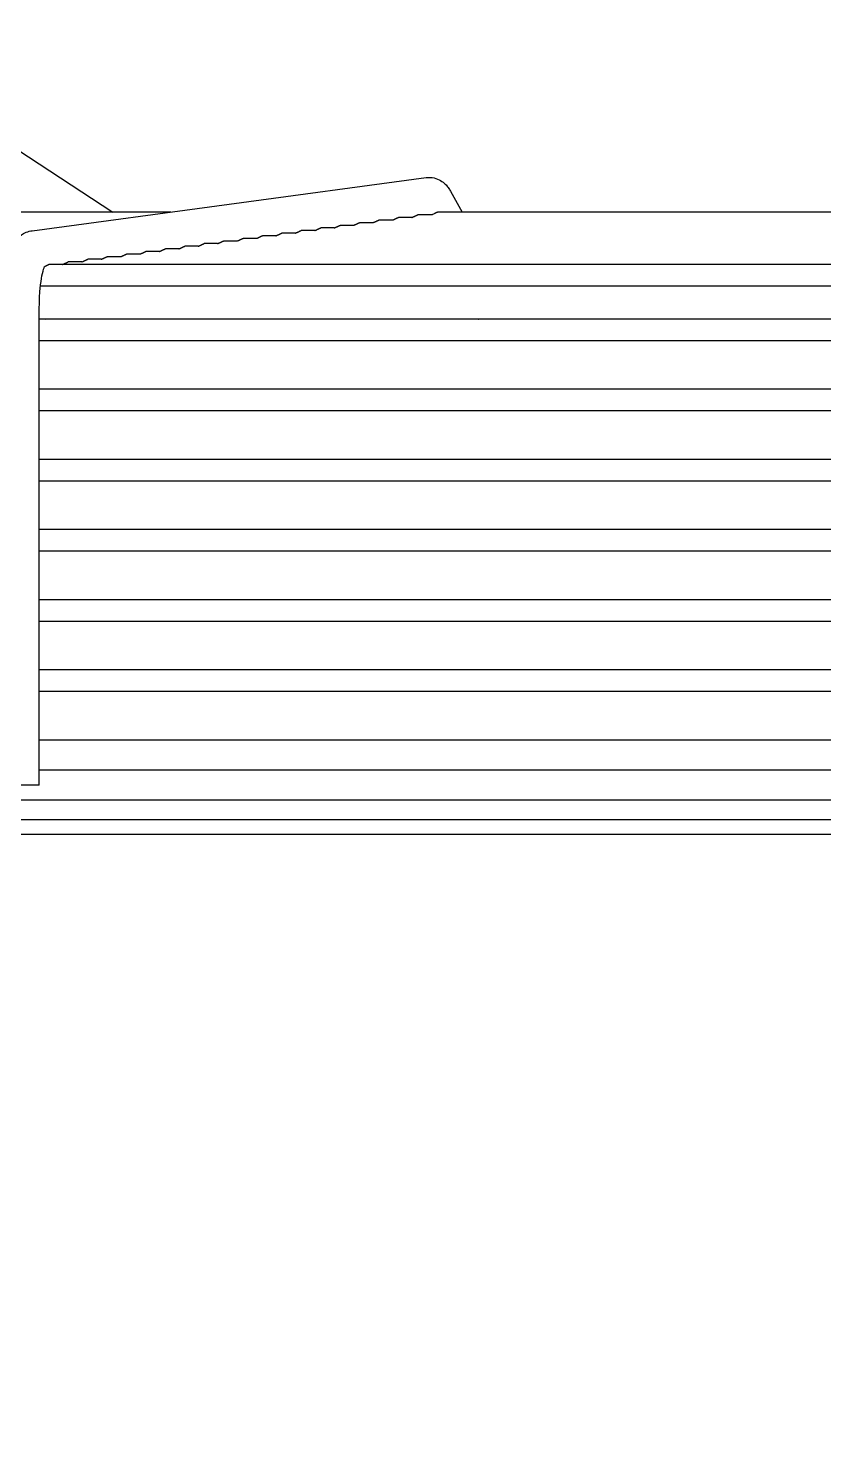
# Model space of a CAD drawing. Header units: millimetres. Extents: x 17891 to 32328, y 18593 to 29476.
# Drawn here: x 18324.54 to 18328.64, y 18980.87 to 18988.22 of the extents above; entities that cross this region are included whole.
import ezdxf

# ---------------------------------------------------------------- set-up
doc = ezdxf.new("R2010")
doc.units = ezdxf.units.MM
doc.header["$LTSCALE"] = 5
doc.layers.add('UNIT', color=6, linetype='Continuous')
doc.styles.add('SUBMITTAL', font='romans.shx', dxfattribs={"width": 0.75})
doc.dimstyles.new('SUBMITTAL', dxfattribs={"dimtxt": 0.09375, "dimasz": 0.09375, "dimexe": 0.03125, "dimexo": 0.0625, "dimgap": 0.0625, "dimtad": 0, "dimdec": 4, "dimzin": 4, "dimdsep": 46, "dimlunit": 4, "dimtxsty": 'SUBMITTAL', "dimcen": 0.09375, "dimclre": 6, "dimadec": 0, "dimazin": 0, "dimtfac": 1, "dimtdec": 0, "dimtofl": 0, "dimtmove": 0, "dimatfit": 3, "dimfxl": 0, "dimfrac": 2, "dimtolj": 1, "dimtzin": 4, "dimarcsym": 0})

msp = doc.modelspace()

# ---------------------------------------------------------------- linework, layer by layer
at = {"layer": 'UNIT'}
for p, q in [((18324.0336, 18987.8889), (18324.9706, 18987.2749)), ((18324.5539, 18987.1783), (18326.5893, 18987.4529)), ((18326.7142, 18987.383), (18326.7741, 18987.2749)), ((18325.27, 18987.2749), (18323.7644, 18987.2749)), ((18326.3135, 18987.2196), (18326.2448, 18987.2196)), ((18326.4137, 18987.2331), (18326.345, 18987.2331)), ((18326.5139, 18987.2466), (18326.4452, 18987.2466)), ((18326.6138, 18987.2601), (18326.5455, 18987.2601)), ((18330.6499, 18987.2749), (18326.6474, 18987.2749)), ((18325.7124, 18987.1387), (18325.6434, 18987.1387)), ((18325.8126, 18987.1522), (18325.7437, 18987.1522)), ((18325.9128, 18987.1657), (18325.8439, 18987.1657)), ((18326.013, 18987.1791), (18325.9441, 18987.1791)), ((18326.1132, 18987.1926), (18326.0443, 18987.1926)), ((18326.2133, 18987.2061), (18326.1446, 18987.2061)), ((18325.2115, 18987.0712), (18325.1423, 18987.0712)), ((18325.3117, 18987.0847), (18325.2425, 18987.0847)), ((18325.4119, 18987.0982), (18325.3428, 18987.0982)), ((18325.512, 18987.1117), (18325.443, 18987.1117)), ((18325.6122, 18987.1252), (18325.5432, 18987.1252)), ((18332.6561, 18987.0037), (18324.6412, 18987.0037)), ((18324.8108, 18987.0172), (18324.7414, 18987.0172)), ((18324.9109, 18987.0307), (18324.8416, 18987.0307)), ((18325.0111, 18987.0442), (18324.9419, 18987.0442)), ((18325.1113, 18987.0577), (18325.0421, 18987.0577)), ((18324.5975, 18986.8935), (18332.6997, 18986.8935)), ((18324.5917, 18984.3163), (18324.5917, 18986.7856)), ((18332.7056, 18986.7218), (18324.5917, 18986.7218)), ((18324.6206, 18986.7232), (18324.6228, 18986.7218)), ((18325.3703, 18986.7232), (18325.3703, 18986.7218)), ((18324.5917, 18986.6115), (18332.7056, 18986.6115)), ((18332.7056, 18986.3596), (18324.5917, 18986.3596)), ((18324.5917, 18986.2493), (18332.7056, 18986.2493)), ((18332.7056, 18985.9974), (18324.5917, 18985.9974)), ((18324.5917, 18985.8871), (18332.7056, 18985.8871)), ((18332.7056, 18985.6352), (18324.5917, 18985.6352)), ((18324.5917, 18985.5249), (18332.7056, 18985.5249)), ((18332.7056, 18985.2729), (18324.5917, 18985.2729)), ((18324.5917, 18985.1627), (18332.7056, 18985.1627)), ((18332.7056, 18984.9107), (18324.5917, 18984.9107)), ((18324.5917, 18984.8005), (18332.7056, 18984.8005)), ((18332.7056, 18984.5485), (18324.5917, 18984.5485)), ((18324.5917, 18984.395), (18332.7056, 18984.395)), ((18324.5917, 18984.3163), (18324.3948, 18984.3163)), ((18324.0227, 18984.2395), (18333.2746, 18984.2395)), ((18311.7786, 18984.1391), (18345.5187, 18984.1391)), ((18345.5187, 18984.0604), (18311.7786, 18984.0604))]:
    msp.add_line(p, q, dxfattribs=at)
for start_param, end_param in [(0.23649, 0.259134), (1.752338, 1.774981)]:
    msp.add_ellipse((18326.9322, 18986.7872), major_axis=(-0.0861, -0.0478), ratio=0.875426, start_param=start_param, end_param=end_param, dxfattribs=at)
for points, knots in [([(18326.5893, 18987.4529), (18326.6026, 18987.4547), (18326.6166, 18987.454), (18326.6423, 18987.4482), (18326.6537, 18987.4432), (18326.6727, 18987.4319), (18326.6804, 18987.4256), (18326.6932, 18987.4132), (18326.6983, 18987.407), (18326.7071, 18987.3949), (18326.7108, 18987.389), (18326.7141, 18987.3831), (18326.7141, 18987.383), (18326.7142, 18987.383)], [3.1066861, 3.1066861, 3.1066861, 3.1066861, 3.1999885, 3.1999885, 3.2942363, 3.2942363, 3.388484, 3.388484, 3.4827318, 3.4827318, 3.5769796, 3.5769796, 3.577925, 3.577925, 3.577925, 3.577925]), ([(18326.2133, 18987.2061), (18326.2146, 18987.2066), (18326.2158, 18987.207), (18326.2169, 18987.2075), (18326.2182, 18987.208), (18326.2194, 18987.2085), (18326.2206, 18987.209), (18326.2218, 18987.2095), (18326.2229, 18987.21), (18326.224, 18987.2105), (18326.2251, 18987.211), (18326.2261, 18987.2115), (18326.2271, 18987.2119), (18326.2281, 18987.2124), (18326.229, 18987.2128), (18326.2299, 18987.2133), (18326.2308, 18987.2137), (18326.2317, 18987.2141), (18326.2325, 18987.2145), (18326.2333, 18987.2149), (18326.2341, 18987.2153), (18326.2348, 18987.2157), (18326.2355, 18987.216), (18326.2362, 18987.2164), (18326.2369, 18987.2167), (18326.2375, 18987.217), (18326.2381, 18987.2173), (18326.2387, 18987.2175), (18326.2393, 18987.2178), (18326.2398, 18987.218), (18326.2403, 18987.2183), (18326.2408, 18987.2185), (18326.2413, 18987.2187), (18326.2417, 18987.2188), (18326.2422, 18987.219), (18326.2426, 18987.2192), (18326.2429, 18987.2193), (18326.2433, 18987.2194), (18326.2436, 18987.2195), (18326.2439, 18987.2195), (18326.2442, 18987.2196), (18326.2445, 18987.2196), (18326.2447, 18987.2196), (18326.2447, 18987.2196), (18326.2448, 18987.2196), (18326.2448, 18987.2196)], [0.1730327, 0.1730327, 0.1730327, 0.1730327, 0.195122, 0.195122, 0.195122, 0.2195122, 0.2195122, 0.2195122, 0.2439024, 0.2439024, 0.2439024, 0.2682927, 0.2682927, 0.2682927, 0.2926829, 0.2926829, 0.2926829, 0.3170732, 0.3170732, 0.3170732, 0.3414634, 0.3414634, 0.3414634, 0.3658537, 0.3658537, 0.3658537, 0.3902439, 0.3902439, 0.3902439, 0.4146341, 0.4146341, 0.4146341, 0.4390244, 0.4390244, 0.4390244, 0.4634146, 0.4634146, 0.4634146, 0.4878049, 0.4878049, 0.4878049, 0.5121951, 0.5121951, 0.5121951, 0.5157186, 0.5157186, 0.5157186, 0.5157186]), ([(18326.3135, 18987.2196), (18326.3148, 18987.2201), (18326.316, 18987.2206), (18326.3172, 18987.221), (18326.3185, 18987.2215), (18326.3197, 18987.222), (18326.3209, 18987.2225), (18326.322, 18987.223), (18326.3232, 18987.2235), (18326.3242, 18987.224), (18326.3253, 18987.2245), (18326.3264, 18987.225), (18326.3273, 18987.2254), (18326.3283, 18987.2259), (18326.3293, 18987.2263), (18326.3302, 18987.2268), (18326.331, 18987.2272), (18326.3319, 18987.2276), (18326.3327, 18987.228), (18326.3335, 18987.2284), (18326.3343, 18987.2288), (18326.335, 18987.2292), (18326.3357, 18987.2295), (18326.3364, 18987.2299), (18326.3371, 18987.2302), (18326.3377, 18987.2305), (18326.3384, 18987.2308), (18326.3389, 18987.231), (18326.3395, 18987.2313), (18326.34, 18987.2315), (18326.3406, 18987.2318), (18326.3411, 18987.232), (18326.3415, 18987.2322), (18326.342, 18987.2323), (18326.3424, 18987.2325), (18326.3428, 18987.2326), (18326.3432, 18987.2328), (18326.3435, 18987.2329), (18326.3438, 18987.233), (18326.3441, 18987.233), (18326.3444, 18987.2331), (18326.3447, 18987.2331), (18326.3449, 18987.2331), (18326.3449, 18987.2331), (18326.345, 18987.2331), (18326.345, 18987.2331)], [0.17268, 0.17268, 0.17268, 0.17268, 0.195122, 0.195122, 0.195122, 0.2195122, 0.2195122, 0.2195122, 0.2439024, 0.2439024, 0.2439024, 0.2682927, 0.2682927, 0.2682927, 0.2926829, 0.2926829, 0.2926829, 0.3170732, 0.3170732, 0.3170732, 0.3414634, 0.3414634, 0.3414634, 0.3658537, 0.3658537, 0.3658537, 0.3902439, 0.3902439, 0.3902439, 0.4146341, 0.4146341, 0.4146341, 0.4390244, 0.4390244, 0.4390244, 0.4634146, 0.4634146, 0.4634146, 0.4878049, 0.4878049, 0.4878049, 0.5121951, 0.5121951, 0.5121951, 0.515732, 0.515732, 0.515732, 0.515732]), ([(18326.4137, 18987.2331), (18326.415, 18987.2336), (18326.4162, 18987.2341), (18326.4174, 18987.2345), (18326.4187, 18987.235), (18326.4199, 18987.2355), (18326.4211, 18987.236), (18326.4223, 18987.2365), (18326.4234, 18987.237), (18326.4245, 18987.2375), (18326.4256, 18987.238), (18326.4266, 18987.2385), (18326.4276, 18987.2389), (18326.4286, 18987.2394), (18326.4295, 18987.2399), (18326.4304, 18987.2403), (18326.4313, 18987.2407), (18326.4321, 18987.2411), (18326.4329, 18987.2415), (18326.4337, 18987.2419), (18326.4345, 18987.2423), (18326.4352, 18987.2427), (18326.436, 18987.243), (18326.4367, 18987.2434), (18326.4373, 18987.2437), (18326.438, 18987.244), (18326.4386, 18987.2443), (18326.4392, 18987.2445), (18326.4397, 18987.2448), (18326.4403, 18987.245), (18326.4408, 18987.2453), (18326.4413, 18987.2455), (18326.4418, 18987.2457), (18326.4422, 18987.2458), (18326.4426, 18987.246), (18326.443, 18987.2461), (18326.4434, 18987.2463), (18326.4437, 18987.2464), (18326.4441, 18987.2465), (18326.4444, 18987.2465), (18326.4447, 18987.2466), (18326.4449, 18987.2466), (18326.4451, 18987.2466), (18326.4452, 18987.2466), (18326.4452, 18987.2466), (18326.4452, 18987.2466)], [0.1723275, 0.1723275, 0.1723275, 0.1723275, 0.195122, 0.195122, 0.195122, 0.2195122, 0.2195122, 0.2195122, 0.2439024, 0.2439024, 0.2439024, 0.2682927, 0.2682927, 0.2682927, 0.2926829, 0.2926829, 0.2926829, 0.3170732, 0.3170732, 0.3170732, 0.3414634, 0.3414634, 0.3414634, 0.3658537, 0.3658537, 0.3658537, 0.3902439, 0.3902439, 0.3902439, 0.4146341, 0.4146341, 0.4146341, 0.4390244, 0.4390244, 0.4390244, 0.4634146, 0.4634146, 0.4634146, 0.4878049, 0.4878049, 0.4878049, 0.5121951, 0.5121951, 0.5121951, 0.5157454, 0.5157454, 0.5157454, 0.5157454]), ([(18326.5139, 18987.2466), (18326.5152, 18987.2471), (18326.5164, 18987.2476), (18326.5177, 18987.248), (18326.5189, 18987.2485), (18326.5202, 18987.2491), (18326.5213, 18987.2496), (18326.5225, 18987.2501), (18326.5236, 18987.2505), (18326.5247, 18987.251), (18326.5258, 18987.2515), (18326.5268, 18987.252), (18326.5278, 18987.2524), (18326.5288, 18987.2529), (18326.5297, 18987.2534), (18326.5306, 18987.2538), (18326.5315, 18987.2542), (18326.5324, 18987.2546), (18326.5332, 18987.255), (18326.534, 18987.2554), (18326.5347, 18987.2558), (18326.5355, 18987.2562), (18326.5362, 18987.2565), (18326.5369, 18987.2569), (18326.5375, 18987.2572), (18326.5382, 18987.2575), (18326.5388, 18987.2578), (18326.5394, 18987.258), (18326.54, 18987.2583), (18326.5405, 18987.2585), (18326.541, 18987.2588), (18326.5415, 18987.259), (18326.542, 18987.2592), (18326.5424, 18987.2593), (18326.5428, 18987.2595), (18326.5432, 18987.2596), (18326.5436, 18987.2598), (18326.544, 18987.2599), (18326.5443, 18987.26), (18326.5446, 18987.26), (18326.5449, 18987.2601), (18326.5451, 18987.2601), (18326.5454, 18987.2601), (18326.5454, 18987.2601), (18326.5454, 18987.2601), (18326.5455, 18987.2601)], [0.1719755, 0.1719755, 0.1719755, 0.1719755, 0.195122, 0.195122, 0.195122, 0.2195122, 0.2195122, 0.2195122, 0.2439024, 0.2439024, 0.2439024, 0.2682927, 0.2682927, 0.2682927, 0.2926829, 0.2926829, 0.2926829, 0.3170732, 0.3170732, 0.3170732, 0.3414634, 0.3414634, 0.3414634, 0.3658537, 0.3658537, 0.3658537, 0.3902439, 0.3902439, 0.3902439, 0.4146341, 0.4146341, 0.4146341, 0.4390244, 0.4390244, 0.4390244, 0.4634146, 0.4634146, 0.4634146, 0.4878049, 0.4878049, 0.4878049, 0.5121951, 0.5121951, 0.5121951, 0.5157586, 0.5157586, 0.5157586, 0.5157586]), ([(18326.6138, 18987.2601), (18326.6141, 18987.2602), (18326.6144, 18987.2603), (18326.6147, 18987.2605), (18326.6161, 18987.261), (18326.6175, 18987.2615), (18326.6188, 18987.262), (18326.6201, 18987.2626), (18326.6214, 18987.2631), (18326.6226, 18987.2636), (18326.6238, 18987.2642), (18326.625, 18987.2647), (18326.6261, 18987.2652)], [0.16559879, 0.16559879, 0.16559879, 0.16559879, 0.17073171, 0.17073171, 0.17073171, 0.19512195, 0.19512195, 0.19512195, 0.2195122, 0.2195122, 0.2195122, 0.24390244, 0.24390244, 0.24390244, 0.24390244]), ([(18326.6292, 18987.2667), (18326.6302, 18987.2672), (18326.6312, 18987.2677), (18326.6321, 18987.2682), (18326.633, 18987.2686), (18326.6339, 18987.2691), (18326.6347, 18987.2695), (18326.6356, 18987.2699), (18326.6364, 18987.2703), (18326.6371, 18987.2707), (18326.6378, 18987.2711), (18326.6386, 18987.2714), (18326.6392, 18987.2717), (18326.6399, 18987.2721), (18326.6405, 18987.2724), (18326.6411, 18987.2727), (18326.6417, 18987.273), (18326.6423, 18987.2732), (18326.6428, 18987.2734), (18326.6433, 18987.2737), (18326.6438, 18987.2739), (18326.6442, 18987.2741), (18326.6447, 18987.2742), (18326.6451, 18987.2744), (18326.6455, 18987.2745), (18326.6458, 18987.2746), (18326.6462, 18987.2747), (18326.6465, 18987.2748), (18326.6468, 18987.2748), (18326.647, 18987.2749), (18326.6473, 18987.2749), (18326.6473, 18987.2749), (18326.6473, 18987.2749), (18326.6474, 18987.2749)], [0.2682927, 0.2682927, 0.2682927, 0.2682927, 0.2926829, 0.2926829, 0.2926829, 0.3170732, 0.3170732, 0.3170732, 0.3414634, 0.3414634, 0.3414634, 0.3658537, 0.3658537, 0.3658537, 0.3902439, 0.3902439, 0.3902439, 0.4146341, 0.4146341, 0.4146341, 0.4390244, 0.4390244, 0.4390244, 0.4634146, 0.4634146, 0.4634146, 0.4878049, 0.4878049, 0.4878049, 0.5121951, 0.5121951, 0.5121951, 0.5152045, 0.5152045, 0.5152045, 0.5152045]), ([(18324.3948, 18986.7856), (18324.3948, 18986.8185), (18324.3961, 18986.8513), (18324.4013, 18986.9146), (18324.4052, 18986.9451), (18324.4156, 18987.0019), (18324.422, 18987.0283), (18324.4386, 18987.0769), (18324.4481, 18987.0993), (18324.4719, 18987.132), (18324.481, 18987.1425), (18324.5071, 18987.1629), (18324.5253, 18987.173), (18324.5495, 18987.1776), (18324.5517, 18987.178), (18324.5539, 18987.1783)], [1.570796, 1.570796, 1.570796, 1.570796, 1.877974, 1.877974, 2.185152, 2.185152, 2.49233, 2.49233, 2.799508, 2.799508, 2.940974, 2.940974, 3.091858, 3.091858, 3.106686, 3.106686, 3.106686, 3.106686]), ([(18325.6122, 18987.1252), (18325.6134, 18987.1256), (18325.6144, 18987.126), (18325.6155, 18987.1264), (18325.6168, 18987.1269), (18325.618, 18987.1274), (18325.6192, 18987.1279), (18325.6204, 18987.1284), (18325.6215, 18987.1289), (18325.6226, 18987.1294), (18325.6237, 18987.1299), (18325.6247, 18987.1304), (18325.6257, 18987.1309), (18325.6267, 18987.1313), (18325.6276, 18987.1318), (18325.6285, 18987.1322), (18325.6294, 18987.1327), (18325.6303, 18987.1331), (18325.6311, 18987.1335), (18325.6319, 18987.1339), (18325.6327, 18987.1343), (18325.6334, 18987.1346), (18325.6341, 18987.135), (18325.6348, 18987.1353), (18325.6355, 18987.1357), (18325.6361, 18987.136), (18325.6368, 18987.1363), (18325.6373, 18987.1365), (18325.6379, 18987.1368), (18325.6385, 18987.1371), (18325.639, 18987.1373), (18325.6395, 18987.1375), (18325.6399, 18987.1377), (18325.6404, 18987.1379), (18325.6408, 18987.138), (18325.6412, 18987.1382), (18325.6416, 18987.1383), (18325.6419, 18987.1384), (18325.6423, 18987.1385), (18325.6426, 18987.1386), (18325.6429, 18987.1386), (18325.6431, 18987.1387), (18325.6433, 18987.1387), (18325.6434, 18987.1387), (18325.6434, 18987.1387), (18325.6434, 18987.1387)], [0.1751457, 0.1751457, 0.1751457, 0.1751457, 0.195122, 0.195122, 0.195122, 0.2195122, 0.2195122, 0.2195122, 0.2439024, 0.2439024, 0.2439024, 0.2682927, 0.2682927, 0.2682927, 0.2926829, 0.2926829, 0.2926829, 0.3170732, 0.3170732, 0.3170732, 0.3414634, 0.3414634, 0.3414634, 0.3658537, 0.3658537, 0.3658537, 0.3902439, 0.3902439, 0.3902439, 0.4146341, 0.4146341, 0.4146341, 0.4390244, 0.4390244, 0.4390244, 0.4634146, 0.4634146, 0.4634146, 0.4878049, 0.4878049, 0.4878049, 0.5121951, 0.5121951, 0.5121951, 0.5156368, 0.5156368, 0.5156368, 0.5156368]), ([(18325.7124, 18987.1387), (18325.7136, 18987.1391), (18325.7147, 18987.1395), (18325.7157, 18987.1399), (18325.717, 18987.1404), (18325.7183, 18987.1409), (18325.7194, 18987.1415), (18325.7206, 18987.142), (18325.7217, 18987.1425), (18325.7228, 18987.1429), (18325.7239, 18987.1434), (18325.7249, 18987.1439), (18325.7259, 18987.1444), (18325.7269, 18987.1449), (18325.7279, 18987.1453), (18325.7288, 18987.1457), (18325.7297, 18987.1462), (18325.7305, 18987.1466), (18325.7313, 18987.147), (18325.7321, 18987.1474), (18325.7329, 18987.1478), (18325.7336, 18987.1481), (18325.7344, 18987.1485), (18325.7351, 18987.1488), (18325.7357, 18987.1492), (18325.7364, 18987.1495), (18325.737, 18987.1498), (18325.7376, 18987.15), (18325.7381, 18987.1503), (18325.7387, 18987.1506), (18325.7392, 18987.1508), (18325.7397, 18987.151), (18325.7402, 18987.1512), (18325.7406, 18987.1514), (18325.741, 18987.1515), (18325.7414, 18987.1517), (18325.7418, 18987.1518), (18325.7422, 18987.1519), (18325.7425, 18987.152), (18325.7428, 18987.1521), (18325.7431, 18987.1521), (18325.7433, 18987.1521), (18325.7436, 18987.1522), (18325.7436, 18987.1522), (18325.7436, 18987.1522), (18325.7437, 18987.1522)], [0.1747945, 0.1747945, 0.1747945, 0.1747945, 0.195122, 0.195122, 0.195122, 0.2195122, 0.2195122, 0.2195122, 0.2439024, 0.2439024, 0.2439024, 0.2682927, 0.2682927, 0.2682927, 0.2926829, 0.2926829, 0.2926829, 0.3170732, 0.3170732, 0.3170732, 0.3414634, 0.3414634, 0.3414634, 0.3658537, 0.3658537, 0.3658537, 0.3902439, 0.3902439, 0.3902439, 0.4146341, 0.4146341, 0.4146341, 0.4390244, 0.4390244, 0.4390244, 0.4634146, 0.4634146, 0.4634146, 0.4878049, 0.4878049, 0.4878049, 0.5121951, 0.5121951, 0.5121951, 0.5156505, 0.5156505, 0.5156505, 0.5156505]), ([(18325.8126, 18987.1522), (18325.8138, 18987.1526), (18325.8149, 18987.153), (18325.816, 18987.1534), (18325.8173, 18987.154), (18325.8185, 18987.1545), (18325.8197, 18987.155), (18325.8209, 18987.1555), (18325.822, 18987.156), (18325.8231, 18987.1565), (18325.8241, 18987.1569), (18325.8252, 18987.1574), (18325.8262, 18987.1579), (18325.8272, 18987.1584), (18325.8281, 18987.1588), (18325.829, 18987.1593), (18325.8299, 18987.1597), (18325.8307, 18987.1601), (18325.8315, 18987.1605), (18325.8324, 18987.1609), (18325.8331, 18987.1613), (18325.8339, 18987.1616), (18325.8346, 18987.162), (18325.8353, 18987.1623), (18325.8359, 18987.1627), (18325.8366, 18987.163), (18325.8372, 18987.1633), (18325.8378, 18987.1635), (18325.8384, 18987.1638), (18325.8389, 18987.1641), (18325.8394, 18987.1643), (18325.8399, 18987.1645), (18325.8404, 18987.1647), (18325.8408, 18987.1649), (18325.8413, 18987.165), (18325.8417, 18987.1652), (18325.842, 18987.1653), (18325.8424, 18987.1654), (18325.8427, 18987.1655), (18325.843, 18987.1655), (18325.8433, 18987.1656), (18325.8436, 18987.1656), (18325.8438, 18987.1657), (18325.8438, 18987.1657), (18325.8439, 18987.1657), (18325.8439, 18987.1657)], [0.1744428, 0.1744428, 0.1744428, 0.1744428, 0.195122, 0.195122, 0.195122, 0.2195122, 0.2195122, 0.2195122, 0.2439024, 0.2439024, 0.2439024, 0.2682927, 0.2682927, 0.2682927, 0.2926829, 0.2926829, 0.2926829, 0.3170732, 0.3170732, 0.3170732, 0.3414634, 0.3414634, 0.3414634, 0.3658537, 0.3658537, 0.3658537, 0.3902439, 0.3902439, 0.3902439, 0.4146341, 0.4146341, 0.4146341, 0.4390244, 0.4390244, 0.4390244, 0.4634146, 0.4634146, 0.4634146, 0.4878049, 0.4878049, 0.4878049, 0.5121951, 0.5121951, 0.5121951, 0.5156642, 0.5156642, 0.5156642, 0.5156642]), ([(18325.9128, 18987.1657), (18325.914, 18987.1661), (18325.9151, 18987.1665), (18325.9162, 18987.167), (18325.9175, 18987.1675), (18325.9187, 18987.168), (18325.9199, 18987.1685), (18325.9211, 18987.169), (18325.9222, 18987.1695), (18325.9233, 18987.17), (18325.9244, 18987.1705), (18325.9254, 18987.1709), (18325.9264, 18987.1714), (18325.9274, 18987.1719), (18325.9283, 18987.1723), (18325.9292, 18987.1728), (18325.9301, 18987.1732), (18325.931, 18987.1736), (18325.9318, 18987.174), (18325.9326, 18987.1744), (18325.9334, 18987.1748), (18325.9341, 18987.1752), (18325.9348, 18987.1755), (18325.9355, 18987.1758), (18325.9362, 18987.1762), (18325.9368, 18987.1765), (18325.9374, 18987.1768), (18325.938, 18987.177), (18325.9386, 18987.1773), (18325.9391, 18987.1776), (18325.9396, 18987.1778), (18325.9402, 18987.178), (18325.9406, 18987.1782), (18325.9411, 18987.1784), (18325.9415, 18987.1785), (18325.9419, 18987.1787), (18325.9423, 18987.1788), (18325.9426, 18987.1789), (18325.9429, 18987.179), (18325.9432, 18987.179), (18325.9435, 18987.1791), (18325.9438, 18987.1791), (18325.944, 18987.1791), (18325.944, 18987.1791), (18325.9441, 18987.1791), (18325.9441, 18987.1791)], [0.1740907, 0.1740907, 0.1740907, 0.1740907, 0.195122, 0.195122, 0.195122, 0.2195122, 0.2195122, 0.2195122, 0.2439024, 0.2439024, 0.2439024, 0.2682927, 0.2682927, 0.2682927, 0.2926829, 0.2926829, 0.2926829, 0.3170732, 0.3170732, 0.3170732, 0.3414634, 0.3414634, 0.3414634, 0.3658537, 0.3658537, 0.3658537, 0.3902439, 0.3902439, 0.3902439, 0.4146341, 0.4146341, 0.4146341, 0.4390244, 0.4390244, 0.4390244, 0.4634146, 0.4634146, 0.4634146, 0.4878049, 0.4878049, 0.4878049, 0.5121951, 0.5121951, 0.5121951, 0.5156779, 0.5156779, 0.5156779, 0.5156779]), ([(18326.013, 18987.1791), (18326.0142, 18987.1796), (18326.0153, 18987.18), (18326.0165, 18987.1805), (18326.0177, 18987.181), (18326.019, 18987.1815), (18326.0202, 18987.182), (18326.0213, 18987.1825), (18326.0225, 18987.183), (18326.0235, 18987.1835), (18326.0246, 18987.184), (18326.0256, 18987.1844), (18326.0266, 18987.1849), (18326.0276, 18987.1854), (18326.0286, 18987.1858), (18326.0295, 18987.1863), (18326.0303, 18987.1867), (18326.0312, 18987.1871), (18326.032, 18987.1875), (18326.0328, 18987.1879), (18326.0336, 18987.1883), (18326.0343, 18987.1887), (18326.0351, 18987.189), (18326.0357, 18987.1893), (18326.0364, 18987.1897), (18326.0371, 18987.19), (18326.0377, 18987.1903), (18326.0382, 18987.1905), (18326.0388, 18987.1908), (18326.0394, 18987.1911), (18326.0399, 18987.1913), (18326.0404, 18987.1915), (18326.0408, 18987.1917), (18326.0413, 18987.1919), (18326.0417, 18987.192), (18326.0421, 18987.1922), (18326.0425, 18987.1923), (18326.0428, 18987.1924), (18326.0432, 18987.1925), (18326.0435, 18987.1925), (18326.0438, 18987.1926), (18326.044, 18987.1926), (18326.0442, 18987.1926), (18326.0443, 18987.1926), (18326.0443, 18987.1926), (18326.0443, 18987.1926)], [0.1737382, 0.1737382, 0.1737382, 0.1737382, 0.195122, 0.195122, 0.195122, 0.2195122, 0.2195122, 0.2195122, 0.2439024, 0.2439024, 0.2439024, 0.2682927, 0.2682927, 0.2682927, 0.2926829, 0.2926829, 0.2926829, 0.3170732, 0.3170732, 0.3170732, 0.3414634, 0.3414634, 0.3414634, 0.3658537, 0.3658537, 0.3658537, 0.3902439, 0.3902439, 0.3902439, 0.4146341, 0.4146341, 0.4146341, 0.4390244, 0.4390244, 0.4390244, 0.4634146, 0.4634146, 0.4634146, 0.4878049, 0.4878049, 0.4878049, 0.5121951, 0.5121951, 0.5121951, 0.5156915, 0.5156915, 0.5156915, 0.5156915]), ([(18326.1132, 18987.1926), (18326.1144, 18987.1931), (18326.1156, 18987.1935), (18326.1167, 18987.194), (18326.118, 18987.1945), (18326.1192, 18987.195), (18326.1204, 18987.1955), (18326.1216, 18987.196), (18326.1227, 18987.1965), (18326.1238, 18987.197), (18326.1249, 18987.1975), (18326.1259, 18987.198), (18326.1269, 18987.1984), (18326.1279, 18987.1989), (18326.1288, 18987.1993), (18326.1297, 18987.1998), (18326.1306, 18987.2002), (18326.1314, 18987.2006), (18326.1322, 18987.201), (18326.1331, 18987.2014), (18326.1338, 18987.2018), (18326.1346, 18987.2022), (18326.1353, 18987.2025), (18326.136, 18987.2028), (18326.1366, 18987.2032), (18326.1373, 18987.2035), (18326.1379, 18987.2038), (18326.1385, 18987.204), (18326.1391, 18987.2043), (18326.1396, 18987.2045), (18326.1401, 18987.2048), (18326.1406, 18987.205), (18326.1411, 18987.2052), (18326.1415, 18987.2053), (18326.1419, 18987.2055), (18326.1423, 18987.2057), (18326.1427, 18987.2058), (18326.1431, 18987.2059), (18326.1434, 18987.206), (18326.1437, 18987.206), (18326.144, 18987.2061), (18326.1442, 18987.2061), (18326.1445, 18987.2061), (18326.1445, 18987.2061), (18326.1445, 18987.2061), (18326.1446, 18987.2061)], [0.1733855, 0.1733855, 0.1733855, 0.1733855, 0.195122, 0.195122, 0.195122, 0.2195122, 0.2195122, 0.2195122, 0.2439024, 0.2439024, 0.2439024, 0.2682927, 0.2682927, 0.2682927, 0.2926829, 0.2926829, 0.2926829, 0.3170732, 0.3170732, 0.3170732, 0.3414634, 0.3414634, 0.3414634, 0.3658537, 0.3658537, 0.3658537, 0.3902439, 0.3902439, 0.3902439, 0.4146341, 0.4146341, 0.4146341, 0.4390244, 0.4390244, 0.4390244, 0.4634146, 0.4634146, 0.4634146, 0.4878049, 0.4878049, 0.4878049, 0.5121951, 0.5121951, 0.5121951, 0.5157051, 0.5157051, 0.5157051, 0.5157051]), ([(18325.1113, 18987.0577), (18325.1123, 18987.0581), (18325.1133, 18987.0585), (18325.1143, 18987.0588), (18325.1156, 18987.0594), (18325.1168, 18987.0599), (18325.118, 18987.0604), (18325.1192, 18987.0609), (18325.1203, 18987.0614), (18325.1214, 18987.0619), (18325.1225, 18987.0624), (18325.1235, 18987.0629), (18325.1245, 18987.0633), (18325.1255, 18987.0638), (18325.1265, 18987.0643), (18325.1274, 18987.0647), (18325.1283, 18987.0652), (18325.1291, 18987.0656), (18325.1299, 18987.066), (18325.1307, 18987.0664), (18325.1315, 18987.0668), (18325.1322, 18987.0671), (18325.133, 18987.0675), (18325.1337, 18987.0678), (18325.1343, 18987.0682), (18325.135, 18987.0685), (18325.1356, 18987.0688), (18325.1362, 18987.069), (18325.1368, 18987.0693), (18325.1373, 18987.0696), (18325.1378, 18987.0698), (18325.1383, 18987.07), (18325.1388, 18987.0702), (18325.1392, 18987.0704), (18325.1397, 18987.0706), (18325.1401, 18987.0707), (18325.1405, 18987.0708), (18325.1408, 18987.0709), (18325.1412, 18987.071), (18325.1414, 18987.0711), (18325.1417, 18987.0711), (18325.142, 18987.0712), (18325.1422, 18987.0712), (18325.1423, 18987.0712), (18325.1423, 18987.0712), (18325.1423, 18987.0712)], [0.1768915, 0.1768915, 0.1768915, 0.1768915, 0.195122, 0.195122, 0.195122, 0.2195122, 0.2195122, 0.2195122, 0.2439024, 0.2439024, 0.2439024, 0.2682927, 0.2682927, 0.2682927, 0.2926829, 0.2926829, 0.2926829, 0.3170732, 0.3170732, 0.3170732, 0.3414634, 0.3414634, 0.3414634, 0.3658537, 0.3658537, 0.3658537, 0.3902439, 0.3902439, 0.3902439, 0.4146341, 0.4146341, 0.4146341, 0.4390244, 0.4390244, 0.4390244, 0.4634146, 0.4634146, 0.4634146, 0.4878049, 0.4878049, 0.4878049, 0.5121951, 0.5121951, 0.5121951, 0.515568, 0.515568, 0.515568, 0.515568]), ([(18325.2115, 18987.0712), (18325.2125, 18987.0716), (18325.2135, 18987.072), (18325.2145, 18987.0724), (18325.2158, 18987.0729), (18325.2171, 18987.0734), (18325.2182, 18987.0739), (18325.2194, 18987.0744), (18325.2206, 18987.0749), (18325.2216, 18987.0754), (18325.2227, 18987.0759), (18325.2238, 18987.0764), (18325.2248, 18987.0768), (18325.2257, 18987.0773), (18325.2267, 18987.0778), (18325.2276, 18987.0782), (18325.2285, 18987.0787), (18325.2293, 18987.0791), (18325.2302, 18987.0795), (18325.231, 18987.0799), (18325.2317, 18987.0803), (18325.2325, 18987.0806), (18325.2332, 18987.081), (18325.2339, 18987.0813), (18325.2346, 18987.0817), (18325.2352, 18987.082), (18325.2358, 18987.0823), (18325.2364, 18987.0825), (18325.237, 18987.0828), (18325.2375, 18987.0831), (18325.2381, 18987.0833), (18325.2386, 18987.0835), (18325.239, 18987.0837), (18325.2395, 18987.0839), (18325.2399, 18987.084), (18325.2403, 18987.0842), (18325.2407, 18987.0843), (18325.241, 18987.0844), (18325.2414, 18987.0845), (18325.2417, 18987.0846), (18325.242, 18987.0846), (18325.2422, 18987.0847), (18325.2424, 18987.0847), (18325.2425, 18987.0847), (18325.2425, 18987.0847), (18325.2425, 18987.0847)], [0.1765439, 0.1765439, 0.1765439, 0.1765439, 0.195122, 0.195122, 0.195122, 0.2195122, 0.2195122, 0.2195122, 0.2439024, 0.2439024, 0.2439024, 0.2682927, 0.2682927, 0.2682927, 0.2926829, 0.2926829, 0.2926829, 0.3170732, 0.3170732, 0.3170732, 0.3414634, 0.3414634, 0.3414634, 0.3658537, 0.3658537, 0.3658537, 0.3902439, 0.3902439, 0.3902439, 0.4146341, 0.4146341, 0.4146341, 0.4390244, 0.4390244, 0.4390244, 0.4634146, 0.4634146, 0.4634146, 0.4878049, 0.4878049, 0.4878049, 0.5121951, 0.5121951, 0.5121951, 0.5155818, 0.5155818, 0.5155818, 0.5155818]), ([(18325.3117, 18987.0847), (18325.3127, 18987.0851), (18325.3138, 18987.0855), (18325.3148, 18987.0859), (18325.3161, 18987.0864), (18325.3173, 18987.0869), (18325.3185, 18987.0874), (18325.3197, 18987.0879), (18325.3208, 18987.0884), (18325.3219, 18987.0889), (18325.323, 18987.0894), (18325.324, 18987.0899), (18325.325, 18987.0904), (18325.326, 18987.0908), (18325.3269, 18987.0913), (18325.3278, 18987.0917), (18325.3287, 18987.0922), (18325.3296, 18987.0926), (18325.3304, 18987.093), (18325.3312, 18987.0934), (18325.332, 18987.0938), (18325.3327, 18987.0941), (18325.3334, 18987.0945), (18325.3341, 18987.0948), (18325.3348, 18987.0952), (18325.3354, 18987.0955), (18325.3361, 18987.0958), (18325.3366, 18987.096), (18325.3372, 18987.0963), (18325.3378, 18987.0966), (18325.3383, 18987.0968), (18325.3388, 18987.097), (18325.3393, 18987.0972), (18325.3397, 18987.0974), (18325.3401, 18987.0975), (18325.3405, 18987.0977), (18325.3409, 18987.0978), (18325.3413, 18987.0979), (18325.3416, 18987.098), (18325.3419, 18987.0981), (18325.3422, 18987.0981), (18325.3424, 18987.0982), (18325.3427, 18987.0982), (18325.3427, 18987.0982), (18325.3427, 18987.0982), (18325.3428, 18987.0982)], [0.1761954, 0.1761954, 0.1761954, 0.1761954, 0.195122, 0.195122, 0.195122, 0.2195122, 0.2195122, 0.2195122, 0.2439024, 0.2439024, 0.2439024, 0.2682927, 0.2682927, 0.2682927, 0.2926829, 0.2926829, 0.2926829, 0.3170732, 0.3170732, 0.3170732, 0.3414634, 0.3414634, 0.3414634, 0.3658537, 0.3658537, 0.3658537, 0.3902439, 0.3902439, 0.3902439, 0.4146341, 0.4146341, 0.4146341, 0.4390244, 0.4390244, 0.4390244, 0.4634146, 0.4634146, 0.4634146, 0.4878049, 0.4878049, 0.4878049, 0.5121951, 0.5121951, 0.5121951, 0.5155955, 0.5155955, 0.5155955, 0.5155955]), ([(18325.4119, 18987.0982), (18325.4129, 18987.0986), (18325.414, 18987.099), (18325.415, 18987.0994), (18325.4163, 18987.0999), (18325.4175, 18987.1004), (18325.4187, 18987.1009), (18325.4199, 18987.1014), (18325.421, 18987.1019), (18325.4221, 18987.1024), (18325.4232, 18987.1029), (18325.4242, 18987.1034), (18325.4252, 18987.1039), (18325.4262, 18987.1043), (18325.4272, 18987.1048), (18325.4281, 18987.1052), (18325.429, 18987.1057), (18325.4298, 18987.1061), (18325.4306, 18987.1065), (18325.4314, 18987.1069), (18325.4322, 18987.1073), (18325.4329, 18987.1076), (18325.4337, 18987.108), (18325.4344, 18987.1083), (18325.435, 18987.1087), (18325.4357, 18987.109), (18325.4363, 18987.1093), (18325.4369, 18987.1095), (18325.4375, 18987.1098), (18325.438, 18987.1101), (18325.4385, 18987.1103), (18325.439, 18987.1105), (18325.4395, 18987.1107), (18325.4399, 18987.1109), (18325.4404, 18987.111), (18325.4408, 18987.1112), (18325.4411, 18987.1113), (18325.4415, 18987.1114), (18325.4418, 18987.1115), (18325.4421, 18987.1116), (18325.4424, 18987.1116), (18325.4427, 18987.1117), (18325.4429, 18987.1117), (18325.4429, 18987.1117), (18325.443, 18987.1117), (18325.443, 18987.1117)], [0.1758462, 0.1758462, 0.1758462, 0.1758462, 0.195122, 0.195122, 0.195122, 0.2195122, 0.2195122, 0.2195122, 0.2439024, 0.2439024, 0.2439024, 0.2682927, 0.2682927, 0.2682927, 0.2926829, 0.2926829, 0.2926829, 0.3170732, 0.3170732, 0.3170732, 0.3414634, 0.3414634, 0.3414634, 0.3658537, 0.3658537, 0.3658537, 0.3902439, 0.3902439, 0.3902439, 0.4146341, 0.4146341, 0.4146341, 0.4390244, 0.4390244, 0.4390244, 0.4634146, 0.4634146, 0.4634146, 0.4878049, 0.4878049, 0.4878049, 0.5121951, 0.5121951, 0.5121951, 0.5156093, 0.5156093, 0.5156093, 0.5156093]), ([(18325.512, 18987.1117), (18325.5131, 18987.1121), (18325.5142, 18987.1125), (18325.5153, 18987.1129), (18325.5165, 18987.1134), (18325.5178, 18987.1139), (18325.519, 18987.1144), (18325.5201, 18987.1149), (18325.5213, 18987.1154), (18325.5224, 18987.1159), (18325.5234, 18987.1164), (18325.5245, 18987.1169), (18325.5255, 18987.1174), (18325.5264, 18987.1178), (18325.5274, 18987.1183), (18325.5283, 18987.1187), (18325.5292, 18987.1192), (18325.53, 18987.1196), (18325.5309, 18987.12), (18325.5317, 18987.1204), (18325.5324, 18987.1208), (18325.5332, 18987.1211), (18325.5339, 18987.1215), (18325.5346, 18987.1218), (18325.5352, 18987.1222), (18325.5359, 18987.1225), (18325.5365, 18987.1228), (18325.5371, 18987.123), (18325.5377, 18987.1233), (18325.5382, 18987.1236), (18325.5387, 18987.1238), (18325.5392, 18987.124), (18325.5397, 18987.1242), (18325.5402, 18987.1244), (18325.5406, 18987.1245), (18325.541, 18987.1247), (18325.5414, 18987.1248), (18325.5417, 18987.1249), (18325.5421, 18987.125), (18325.5423, 18987.1251), (18325.5426, 18987.1251), (18325.5429, 18987.1252), (18325.5431, 18987.1252), (18325.5432, 18987.1252), (18325.5432, 18987.1252), (18325.5432, 18987.1252)], [0.1754963, 0.1754963, 0.1754963, 0.1754963, 0.195122, 0.195122, 0.195122, 0.2195122, 0.2195122, 0.2195122, 0.2439024, 0.2439024, 0.2439024, 0.2682927, 0.2682927, 0.2682927, 0.2926829, 0.2926829, 0.2926829, 0.3170732, 0.3170732, 0.3170732, 0.3414634, 0.3414634, 0.3414634, 0.3658537, 0.3658537, 0.3658537, 0.3902439, 0.3902439, 0.3902439, 0.4146341, 0.4146341, 0.4146341, 0.4390244, 0.4390244, 0.4390244, 0.4634146, 0.4634146, 0.4634146, 0.4878049, 0.4878049, 0.4878049, 0.5121951, 0.5121951, 0.5121951, 0.5156231, 0.5156231, 0.5156231, 0.5156231]), ([(18324.5917, 18986.7856), (18324.5917, 18986.8121), (18324.5927, 18986.8385), (18324.5966, 18986.8881), (18324.5994, 18986.9112), (18324.6062, 18986.9506), (18324.61, 18986.9672), (18324.6153, 18986.9852), (18324.6168, 18986.9897), (18324.6182, 18986.9934)], [1.5707963, 1.5707963, 1.5707963, 1.5707963, 1.8648194, 1.8648194, 2.1537199, 2.1537199, 2.4236626, 2.4236626, 2.5311599, 2.5311599, 2.5311599, 2.5311599]), ([(18324.6182, 18986.9934), (18324.6189, 18986.9937), (18324.6196, 18986.994), (18324.6202, 18986.9943), (18324.6213, 18986.9948), (18324.6223, 18986.9953), (18324.6233, 18986.9958), (18324.6243, 18986.9963), (18324.6253, 18986.9967), (18324.6262, 18986.9972), (18324.6271, 18986.9976), (18324.6279, 18986.9981), (18324.6288, 18986.9985), (18324.6296, 18986.9989), (18324.6304, 18986.9993), (18324.6311, 18986.9996), (18324.6318, 18987), (18324.6325, 18987.0003), (18324.6332, 18987.0007), (18324.6338, 18987.001), (18324.6345, 18987.0013), (18324.635, 18987.0016), (18324.6356, 18987.0018), (18324.6362, 18987.0021), (18324.6367, 18987.0023), (18324.6372, 18987.0025), (18324.6377, 18987.0027), (18324.6381, 18987.0029), (18324.6386, 18987.0031), (18324.639, 18987.0032), (18324.6393, 18987.0033), (18324.6397, 18987.0034), (18324.64, 18987.0035), (18324.6403, 18987.0036), (18324.6406, 18987.0037), (18324.6409, 18987.0037), (18324.6411, 18987.0037), (18324.6411, 18987.0037), (18324.6412, 18987.0037), (18324.6412, 18987.0037)], [0.2291588, 0.2291588, 0.2291588, 0.2291588, 0.2439024, 0.2439024, 0.2439024, 0.2682927, 0.2682927, 0.2682927, 0.2926829, 0.2926829, 0.2926829, 0.3170732, 0.3170732, 0.3170732, 0.3414634, 0.3414634, 0.3414634, 0.3658537, 0.3658537, 0.3658537, 0.3902439, 0.3902439, 0.3902439, 0.4146341, 0.4146341, 0.4146341, 0.4390244, 0.4390244, 0.4390244, 0.4634146, 0.4634146, 0.4634146, 0.4878049, 0.4878049, 0.4878049, 0.5121951, 0.5121951, 0.5121951, 0.5154991, 0.5154991, 0.5154991, 0.5154991]), ([(18324.7106, 18987.0037), (18324.7115, 18987.0041), (18324.7124, 18987.0044), (18324.7133, 18987.0048), (18324.7146, 18987.0053), (18324.7159, 18987.0058), (18324.717, 18987.0063), (18324.7182, 18987.0068), (18324.7194, 18987.0073), (18324.7205, 18987.0078), (18324.7215, 18987.0083), (18324.7226, 18987.0088), (18324.7236, 18987.0093), (18324.7246, 18987.0098), (18324.7255, 18987.0102), (18324.7264, 18987.0107), (18324.7273, 18987.0111), (18324.7282, 18987.0116), (18324.729, 18987.012), (18324.7298, 18987.0124), (18324.7306, 18987.0128), (18324.7313, 18987.0131), (18324.7321, 18987.0135), (18324.7328, 18987.0138), (18324.7334, 18987.0142), (18324.7341, 18987.0145), (18324.7347, 18987.0148), (18324.7353, 18987.0151), (18324.7359, 18987.0153), (18324.7364, 18987.0156), (18324.7369, 18987.0158), (18324.7374, 18987.016), (18324.7379, 18987.0162), (18324.7383, 18987.0164), (18324.7388, 18987.0166), (18324.7392, 18987.0167), (18324.7396, 18987.0168), (18324.7399, 18987.0169), (18324.7403, 18987.017), (18324.7405, 18987.0171), (18324.7408, 18987.0172), (18324.7411, 18987.0172), (18324.7413, 18987.0172), (18324.7414, 18987.0172), (18324.7414, 18987.0172), (18324.7414, 18987.0172)], [0.1782737, 0.1782737, 0.1782737, 0.1782737, 0.195122, 0.195122, 0.195122, 0.2195122, 0.2195122, 0.2195122, 0.2439024, 0.2439024, 0.2439024, 0.2682927, 0.2682927, 0.2682927, 0.2926829, 0.2926829, 0.2926829, 0.3170732, 0.3170732, 0.3170732, 0.3414634, 0.3414634, 0.3414634, 0.3658537, 0.3658537, 0.3658537, 0.3902439, 0.3902439, 0.3902439, 0.4146341, 0.4146341, 0.4146341, 0.4390244, 0.4390244, 0.4390244, 0.4634146, 0.4634146, 0.4634146, 0.4878049, 0.4878049, 0.4878049, 0.5121951, 0.5121951, 0.5121951, 0.5155129, 0.5155129, 0.5155129, 0.5155129]), ([(18324.8108, 18987.0172), (18324.8117, 18987.0176), (18324.8127, 18987.0179), (18324.8136, 18987.0183), (18324.8149, 18987.0188), (18324.8161, 18987.0193), (18324.8173, 18987.0198), (18324.8185, 18987.0204), (18324.8196, 18987.0209), (18324.8207, 18987.0214), (18324.8218, 18987.0219), (18324.8228, 18987.0223), (18324.8238, 18987.0228), (18324.8248, 18987.0233), (18324.8257, 18987.0237), (18324.8267, 18987.0242), (18324.8276, 18987.0246), (18324.8284, 18987.0251), (18324.8292, 18987.0255), (18324.83, 18987.0259), (18324.8308, 18987.0263), (18324.8316, 18987.0266), (18324.8323, 18987.027), (18324.833, 18987.0273), (18324.8336, 18987.0277), (18324.8343, 18987.028), (18324.8349, 18987.0283), (18324.8355, 18987.0286), (18324.8361, 18987.0288), (18324.8366, 18987.0291), (18324.8371, 18987.0293), (18324.8377, 18987.0295), (18324.8381, 18987.0297), (18324.8386, 18987.0299), (18324.839, 18987.0301), (18324.8394, 18987.0302), (18324.8398, 18987.0303), (18324.8401, 18987.0304), (18324.8405, 18987.0305), (18324.8408, 18987.0306), (18324.8411, 18987.0307), (18324.8413, 18987.0307), (18324.8416, 18987.0307), (18324.8416, 18987.0307), (18324.8416, 18987.0307), (18324.8416, 18987.0307)], [0.1779295, 0.1779295, 0.1779295, 0.1779295, 0.195122, 0.195122, 0.195122, 0.2195122, 0.2195122, 0.2195122, 0.2439024, 0.2439024, 0.2439024, 0.2682927, 0.2682927, 0.2682927, 0.2926829, 0.2926829, 0.2926829, 0.3170732, 0.3170732, 0.3170732, 0.3414634, 0.3414634, 0.3414634, 0.3658537, 0.3658537, 0.3658537, 0.3902439, 0.3902439, 0.3902439, 0.4146341, 0.4146341, 0.4146341, 0.4390244, 0.4390244, 0.4390244, 0.4634146, 0.4634146, 0.4634146, 0.4878049, 0.4878049, 0.4878049, 0.5121951, 0.5121951, 0.5121951, 0.5155267, 0.5155267, 0.5155267, 0.5155267]), ([(18324.9109, 18987.0307), (18324.9119, 18987.0311), (18324.9129, 18987.0314), (18324.9138, 18987.0318), (18324.9151, 18987.0323), (18324.9163, 18987.0328), (18324.9175, 18987.0334), (18324.9187, 18987.0339), (18324.9198, 18987.0344), (18324.9209, 18987.0349), (18324.922, 18987.0354), (18324.9231, 18987.0359), (18324.924, 18987.0363), (18324.925, 18987.0368), (18324.926, 18987.0373), (18324.9269, 18987.0377), (18324.9278, 18987.0381), (18324.9286, 18987.0386), (18324.9295, 18987.039), (18324.9303, 18987.0394), (18324.931, 18987.0398), (18324.9318, 18987.0401), (18324.9325, 18987.0405), (18324.9332, 18987.0408), (18324.9339, 18987.0412), (18324.9345, 18987.0415), (18324.9351, 18987.0418), (18324.9357, 18987.0421), (18324.9363, 18987.0423), (18324.9369, 18987.0426), (18324.9374, 18987.0428), (18324.9379, 18987.043), (18324.9384, 18987.0432), (18324.9388, 18987.0434), (18324.9392, 18987.0436), (18324.9396, 18987.0437), (18324.94, 18987.0438), (18324.9404, 18987.0439), (18324.9407, 18987.044), (18324.941, 18987.0441), (18324.9413, 18987.0442), (18324.9416, 18987.0442), (18324.9418, 18987.0442), (18324.9418, 18987.0442), (18324.9418, 18987.0442), (18324.9419, 18987.0442)], [0.1775844, 0.1775844, 0.1775844, 0.1775844, 0.195122, 0.195122, 0.195122, 0.2195122, 0.2195122, 0.2195122, 0.2439024, 0.2439024, 0.2439024, 0.2682927, 0.2682927, 0.2682927, 0.2926829, 0.2926829, 0.2926829, 0.3170732, 0.3170732, 0.3170732, 0.3414634, 0.3414634, 0.3414634, 0.3658537, 0.3658537, 0.3658537, 0.3902439, 0.3902439, 0.3902439, 0.4146341, 0.4146341, 0.4146341, 0.4390244, 0.4390244, 0.4390244, 0.4634146, 0.4634146, 0.4634146, 0.4878049, 0.4878049, 0.4878049, 0.5121951, 0.5121951, 0.5121951, 0.5155404, 0.5155404, 0.5155404, 0.5155404]), ([(18325.0111, 18987.0442), (18325.0121, 18987.0446), (18325.0131, 18987.0449), (18325.014, 18987.0453), (18325.0153, 18987.0458), (18325.0166, 18987.0464), (18325.0178, 18987.0469), (18325.0189, 18987.0474), (18325.0201, 18987.0479), (18325.0212, 18987.0484), (18325.0223, 18987.0489), (18325.0233, 18987.0494), (18325.0243, 18987.0498), (18325.0253, 18987.0503), (18325.0262, 18987.0508), (18325.0271, 18987.0512), (18325.028, 18987.0516), (18325.0289, 18987.0521), (18325.0297, 18987.0525), (18325.0305, 18987.0529), (18325.0313, 18987.0533), (18325.032, 18987.0536), (18325.0327, 18987.054), (18325.0334, 18987.0543), (18325.0341, 18987.0547), (18325.0348, 18987.055), (18325.0354, 18987.0553), (18325.036, 18987.0556), (18325.0365, 18987.0558), (18325.0371, 18987.0561), (18325.0376, 18987.0563), (18325.0381, 18987.0565), (18325.0386, 18987.0567), (18325.039, 18987.0569), (18325.0395, 18987.0571), (18325.0399, 18987.0572), (18325.0402, 18987.0573), (18325.0406, 18987.0574), (18325.0409, 18987.0575), (18325.0412, 18987.0576), (18325.0415, 18987.0576), (18325.0418, 18987.0577), (18325.042, 18987.0577), (18325.042, 18987.0577), (18325.0421, 18987.0577), (18325.0421, 18987.0577)], [0.1772384, 0.1772384, 0.1772384, 0.1772384, 0.195122, 0.195122, 0.195122, 0.2195122, 0.2195122, 0.2195122, 0.2439024, 0.2439024, 0.2439024, 0.2682927, 0.2682927, 0.2682927, 0.2926829, 0.2926829, 0.2926829, 0.3170732, 0.3170732, 0.3170732, 0.3414634, 0.3414634, 0.3414634, 0.3658537, 0.3658537, 0.3658537, 0.3902439, 0.3902439, 0.3902439, 0.4146341, 0.4146341, 0.4146341, 0.4390244, 0.4390244, 0.4390244, 0.4634146, 0.4634146, 0.4634146, 0.4878049, 0.4878049, 0.4878049, 0.5121951, 0.5121951, 0.5121951, 0.5155542, 0.5155542, 0.5155542, 0.5155542])]:
    msp.add_open_spline(points, degree=3, knots=knots, dxfattribs=at)

# ---------------------------------------------------------------- leaders
msp.add_leader([(18445.5453, 18980.8702), (18434.2138, 18999.1166), (18220.0241, 18999.1166)], dimstyle='SUBMITTAL', override={"dimscale": 36, "dimarcsym": 1}, dxfattribs=at)

doc.saveas('drawing.dxf')
